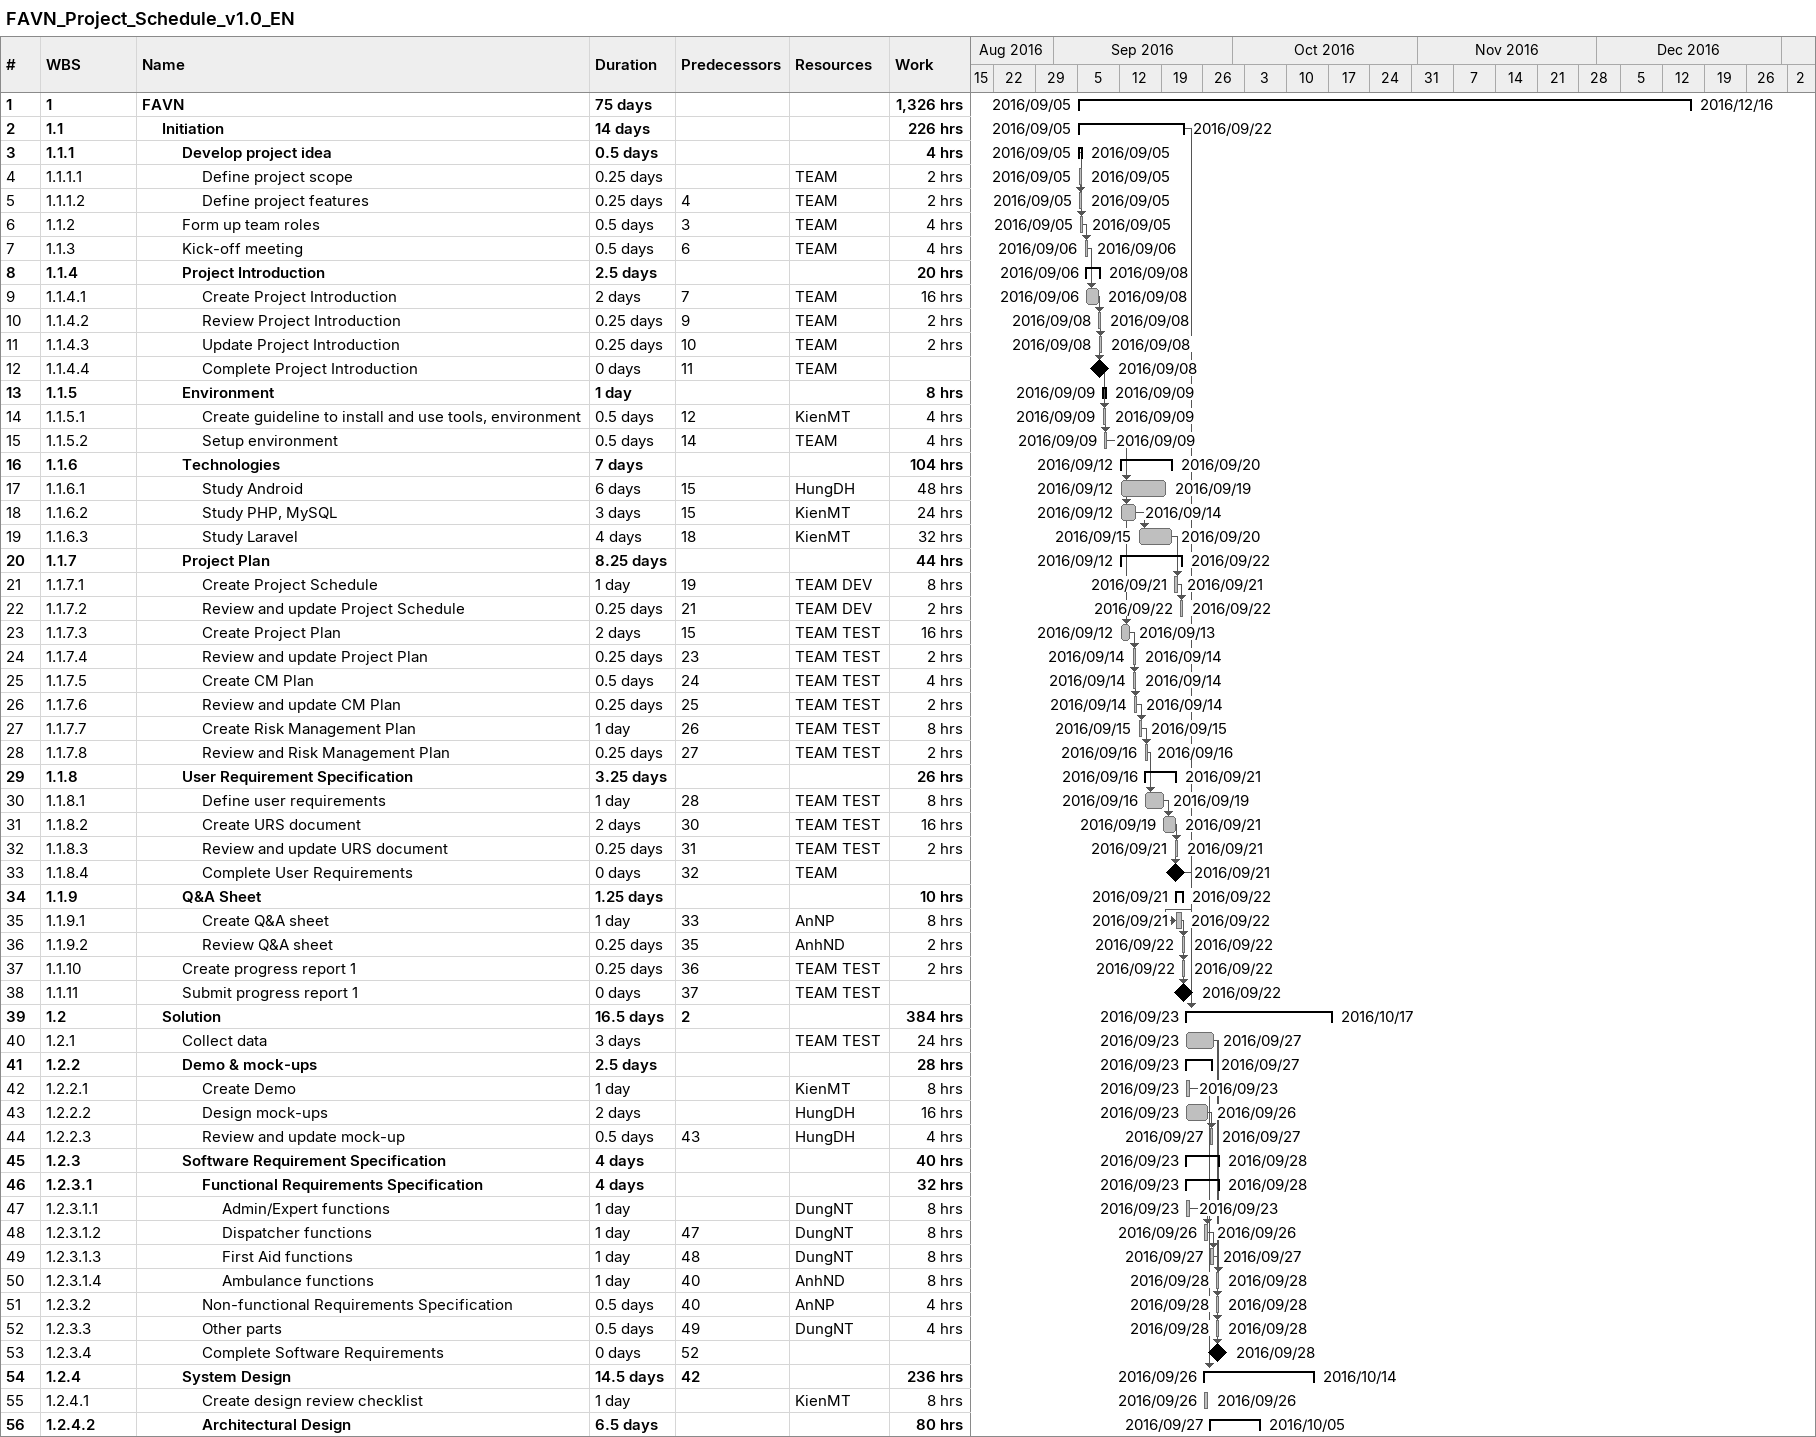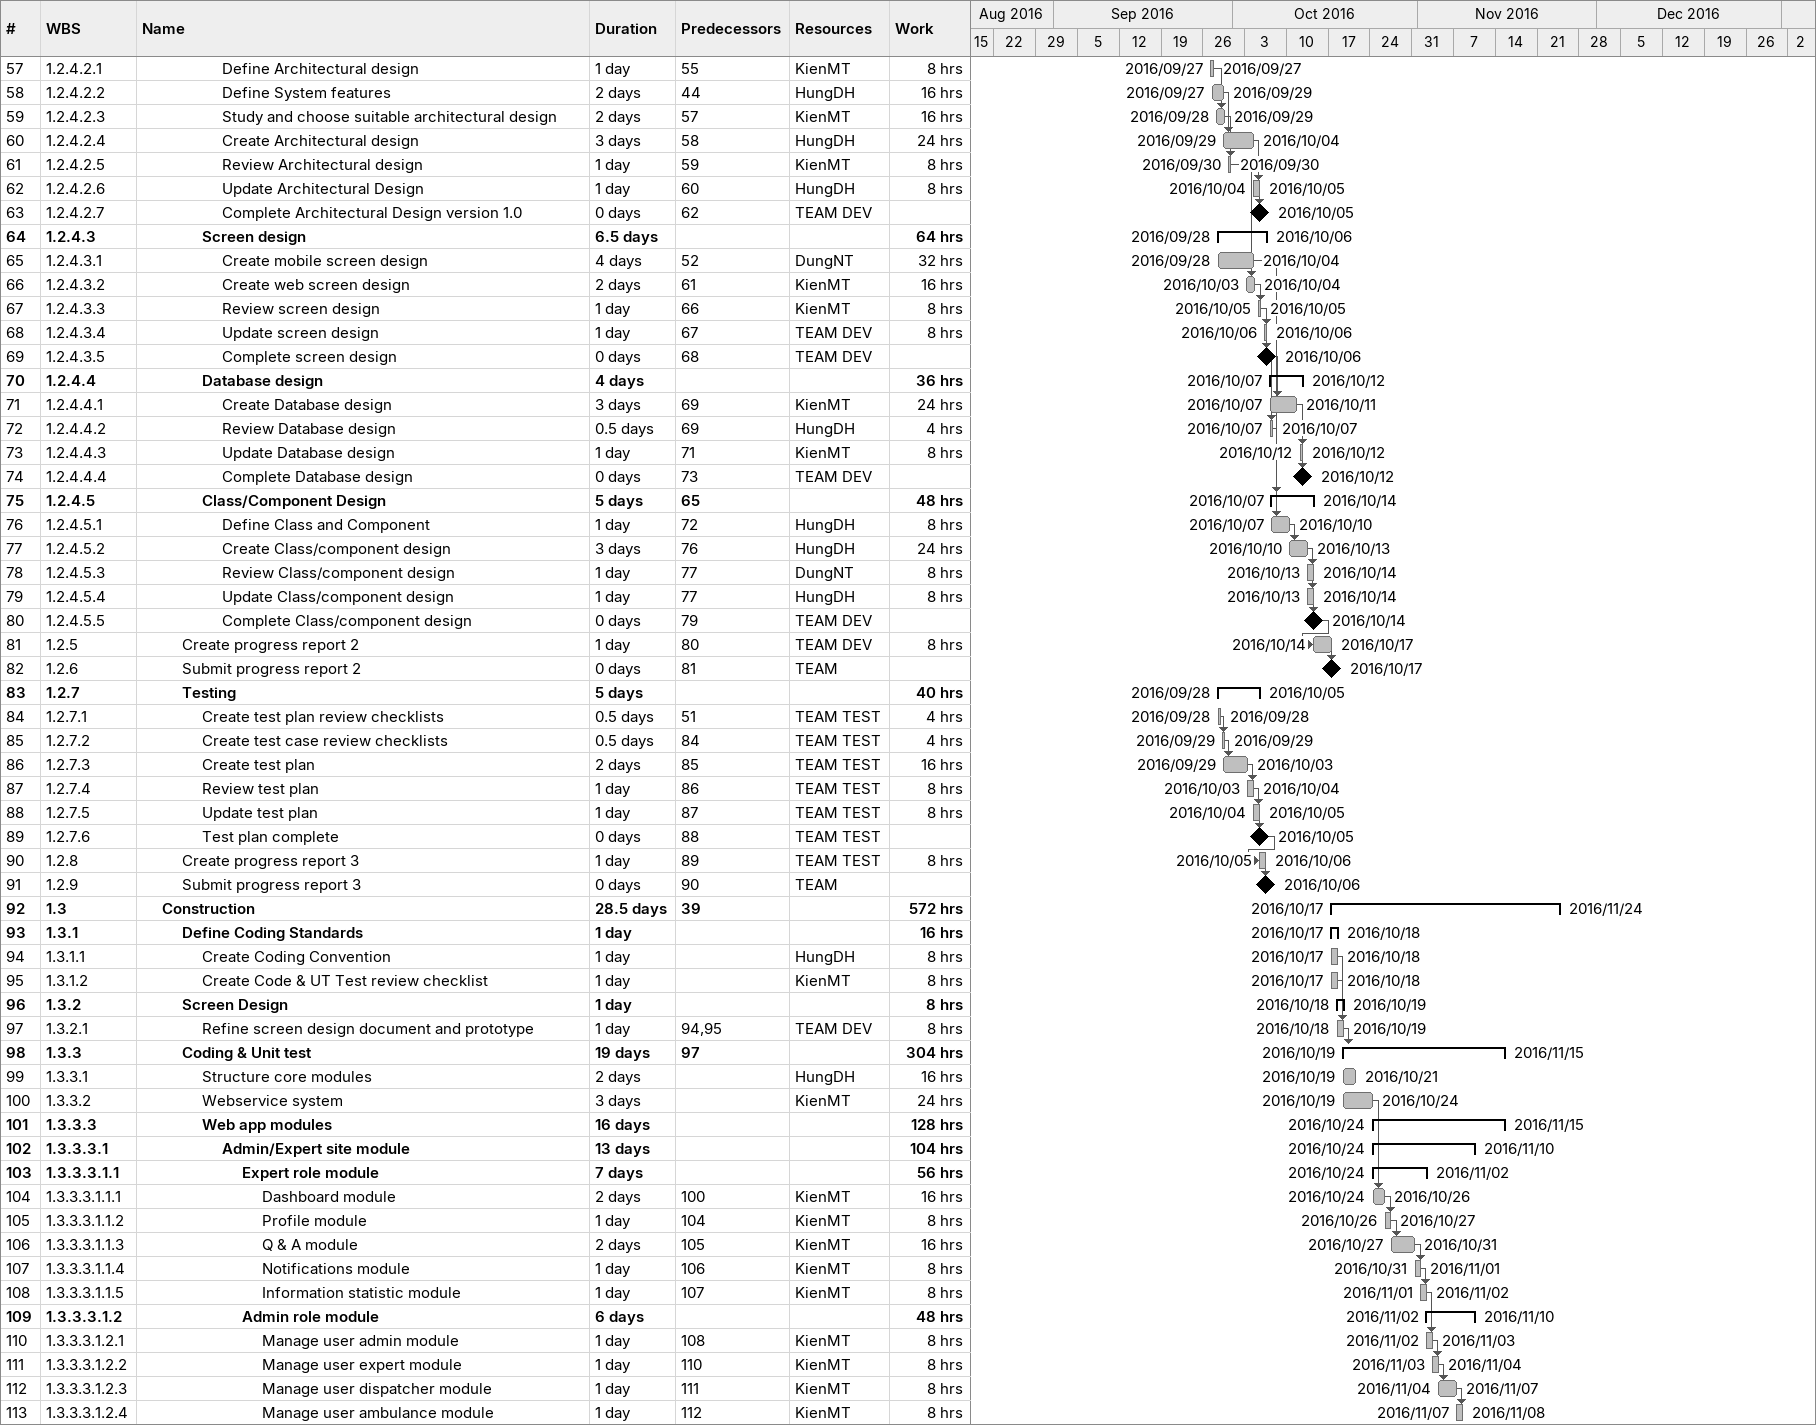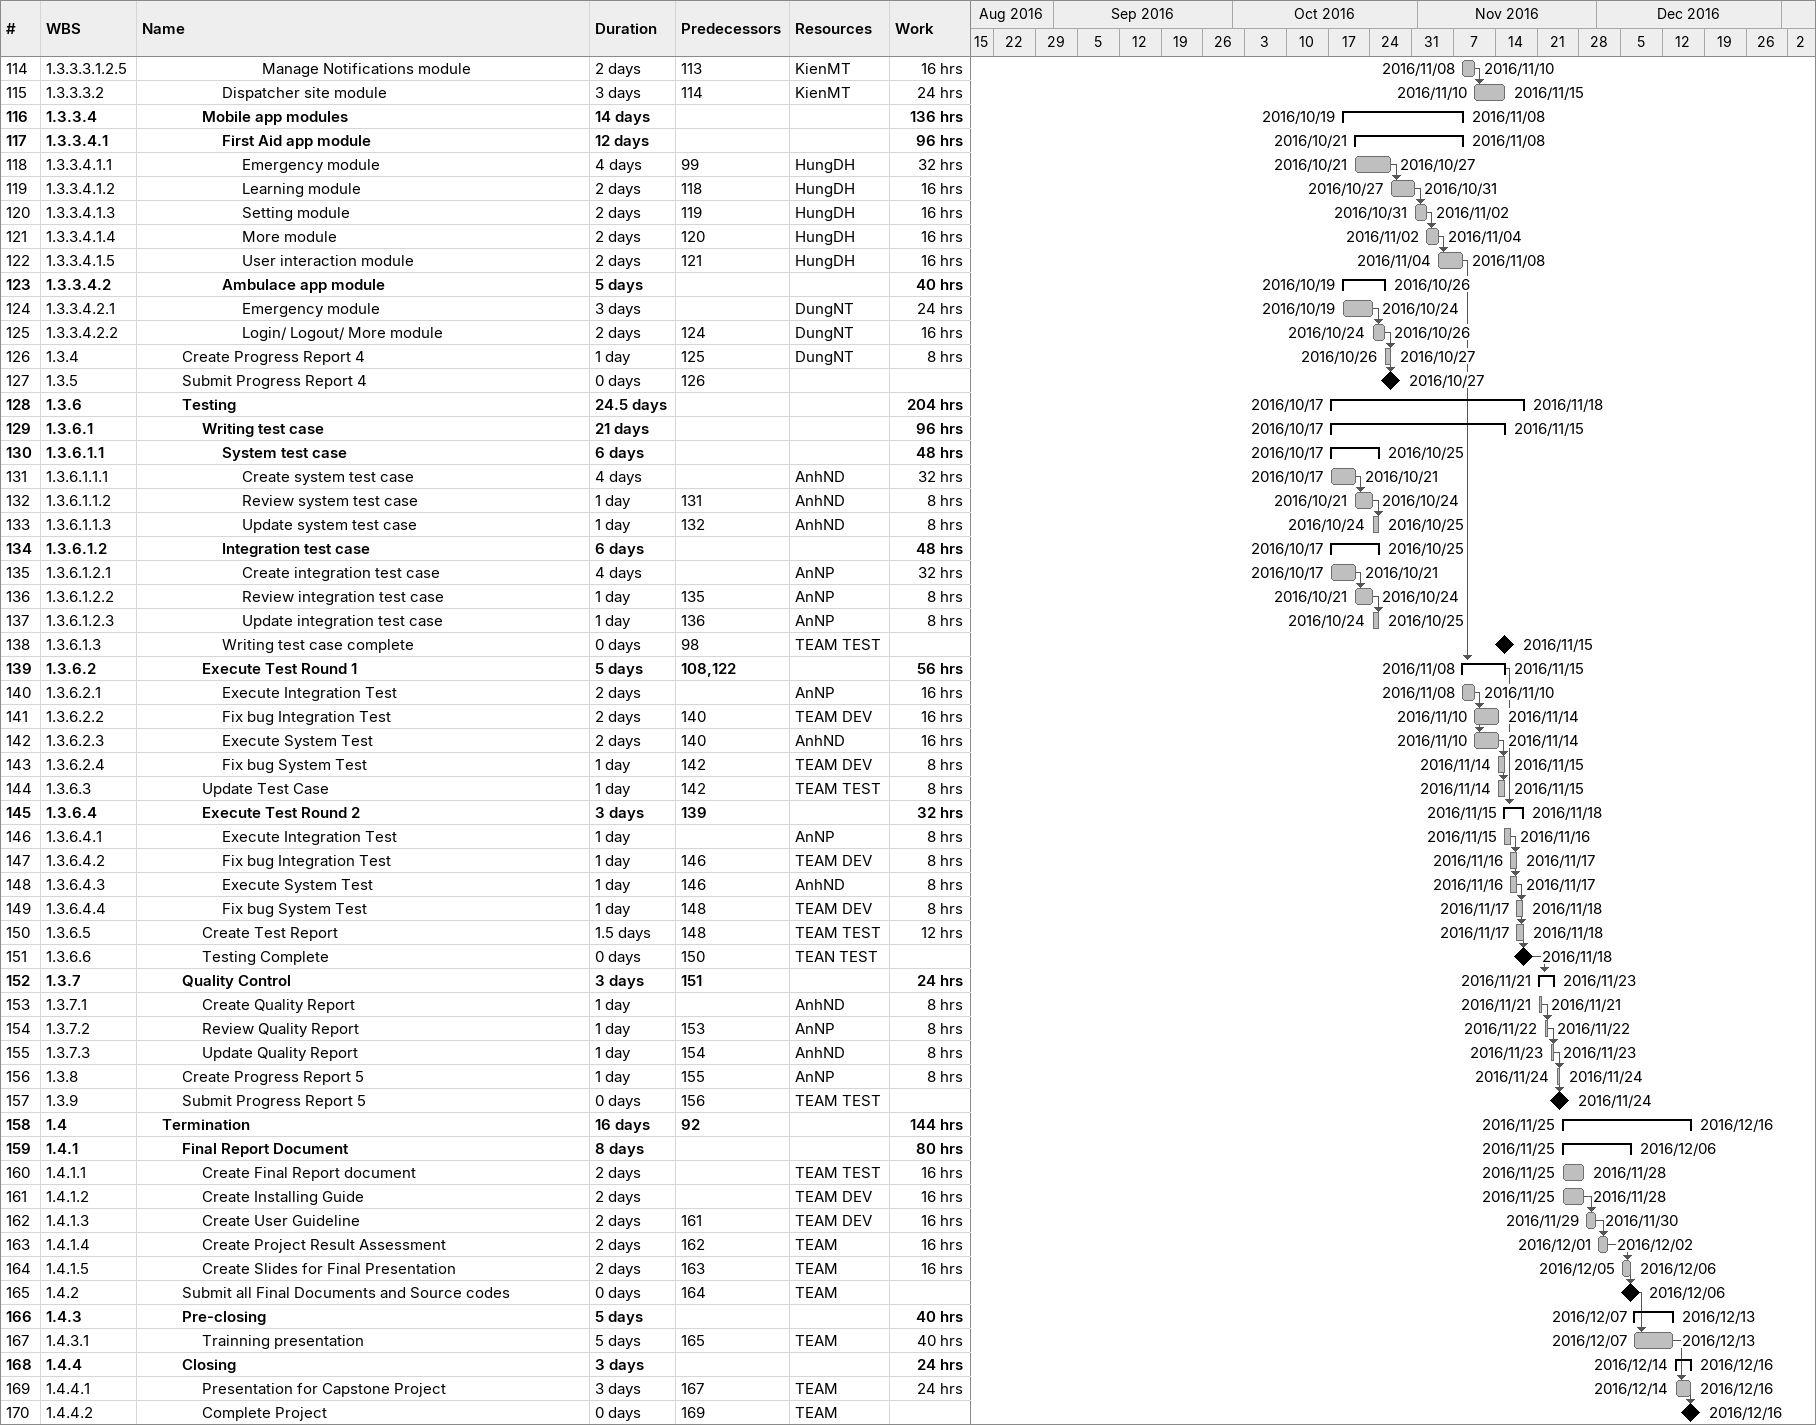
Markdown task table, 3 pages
FAVN_Project_Schedule_v1.0_EN

| ID | WBS | Task | Duration | Start | Finish | Predecessors | Resources | Work (h) |
|---|---|---|---|---|---|---|---|---|
| 1 | 1 | **FAVN** | 75d | 2016-09-05 | 2016-12-16 |  |  | 1326 |
| 2 | 1.1 | **Initiation** | 14d | 2016-09-05 | 2016-09-22 |  |  | 226 |
| 3 | 1.1.1 | **Develop project idea** | 0.5d | 2016-09-05 | 2016-09-05 |  |  | 4 |
| 4 | 1.1.1.1 | Define project scope | 0.25d | 2016-09-05 | 2016-09-05 |  | TEAM | 2 |
| 5 | 1.1.1.2 | Define project features | 0.25d | 2016-09-05 | 2016-09-05 | 4 | TEAM | 2 |
| 6 | 1.1.2 | Form up team roles | 0.5d | 2016-09-05 | 2016-09-05 | 3 | TEAM | 4 |
| 7 | 1.1.3 | Kick-off meeting | 0.5d | 2016-09-06 | 2016-09-06 | 6 | TEAM | 4 |
| 8 | 1.1.4 | **Project Introduction** | 2.5d | 2016-09-06 | 2016-09-08 |  |  | 20 |
| 9 | 1.1.4.1 | Create Project Introduction | 2d | 2016-09-06 | 2016-09-08 | 7 | TEAM | 16 |
| 10 | 1.1.4.2 | Review Project Introduction | 0.25d | 2016-09-08 | 2016-09-08 | 9 | TEAM | 2 |
| 11 | 1.1.4.3 | Update Project Introduction | 0.25d | 2016-09-08 | 2016-09-08 | 10 | TEAM | 2 |
| 12 | 1.1.4.4 | Complete Project Introduction | 0d | 2016-09-08 | 2016-09-08 | 11 | TEAM |  |
| 13 | 1.1.5 | **Environment** | 1d | 2016-09-09 | 2016-09-09 |  |  | 8 |
| 14 | 1.1.5.1 | Create guideline to install and use tools, environment | 0.5d | 2016-09-09 | 2016-09-09 | 12 | KienMT | 4 |
| 15 | 1.1.5.2 | Setup environment | 0.5d | 2016-09-09 | 2016-09-09 | 14 | TEAM | 4 |
| 16 | 1.1.6 | **Technologies** | 7d | 2016-09-12 | 2016-09-20 |  |  | 104 |
| 17 | 1.1.6.1 | Study Android | 6d | 2016-09-12 | 2016-09-19 | 15 | HungDH | 48 |
| 18 | 1.1.6.2 | Study PHP, MySQL | 3d | 2016-09-12 | 2016-09-14 | 15 | KienMT | 24 |
| 19 | 1.1.6.3 | Study Laravel | 4d | 2016-09-15 | 2016-09-20 | 18 | KienMT | 32 |
| 20 | 1.1.7 | **Project Plan** | 8.25d | 2016-09-12 | 2016-09-22 |  |  | 44 |
| 21 | 1.1.7.1 | Create Project Schedule | 1d | 2016-09-21 | 2016-09-21 | 19 | TEAM DEV | 8 |
| 22 | 1.1.7.2 | Review and update Project Schedule | 0.25d | 2016-09-22 | 2016-09-22 | 21 | TEAM DEV | 2 |
| 23 | 1.1.7.3 | Create Project Plan | 2d | 2016-09-12 | 2016-09-13 | 15 | TEAM TEST | 16 |
| 24 | 1.1.7.4 | Review and update Project Plan | 0.25d | 2016-09-14 | 2016-09-14 | 23 | TEAM TEST | 2 |
| 25 | 1.1.7.5 | Create CM Plan | 0.5d | 2016-09-14 | 2016-09-14 | 24 | TEAM TEST | 4 |
| 26 | 1.1.7.6 | Review and update CM Plan | 0.25d | 2016-09-14 | 2016-09-14 | 25 | TEAM TEST | 2 |
| 27 | 1.1.7.7 | Create Risk Management Plan | 1d | 2016-09-15 | 2016-09-15 | 26 | TEAM TEST | 8 |
| 28 | 1.1.7.8 | Review and Risk Management Plan | 0.25d | 2016-09-16 | 2016-09-16 | 27 | TEAM TEST | 2 |
| 29 | 1.1.8 | **User Requirement Specification** | 3.25d | 2016-09-16 | 2016-09-21 |  |  | 26 |
| 30 | 1.1.8.1 | Define user requirements | 1d | 2016-09-16 | 2016-09-19 | 28 | TEAM TEST | 8 |
| 31 | 1.1.8.2 | Create URS document | 2d | 2016-09-19 | 2016-09-21 | 30 | TEAM TEST | 16 |
| 32 | 1.1.8.3 | Review and update URS document | 0.25d | 2016-09-21 | 2016-09-21 | 31 | TEAM TEST | 2 |
| 33 | 1.1.8.4 | Complete User Requirements | 0d | 2016-09-21 | 2016-09-21 | 32 | TEAM |  |
| 34 | 1.1.9 | **Q&A Sheet** | 1.25d | 2016-09-21 | 2016-09-22 |  |  | 10 |
| 35 | 1.1.9.1 | Create Q&A sheet | 1d | 2016-09-21 | 2016-09-22 | 33 | AnNP | 8 |
| 36 | 1.1.9.2 | Review Q&A sheet | 0.25d | 2016-09-22 | 2016-09-22 | 35 | AnhND | 2 |
| 37 | 1.1.10 | Create progress report 1 | 0.25d | 2016-09-22 | 2016-09-22 | 36 | TEAM TEST | 2 |
| 38 | 1.1.11 | Submit progress report 1 | 0d | 2016-09-22 | 2016-09-22 | 37 | TEAM TEST |  |
| 39 | 1.2 | **Solution** | 16.5d | 2016-09-23 | 2016-10-17 | 2 |  | 384 |
| 40 | 1.2.1 | Collect data | 3d | 2016-09-23 | 2016-09-27 |  | TEAM TEST | 24 |
| 41 | 1.2.2 | **Demo & mock-ups** | 2.5d | 2016-09-23 | 2016-09-27 |  |  | 28 |
| 42 | 1.2.2.1 | Create Demo | 1d | 2016-09-23 | 2016-09-23 |  | KienMT | 8 |
| 43 | 1.2.2.2 | Design mock-ups | 2d | 2016-09-23 | 2016-09-26 |  | HungDH | 16 |
| 44 | 1.2.2.3 | Review and update mock-up | 0.5d | 2016-09-27 | 2016-09-27 | 43 | HungDH | 4 |
| 45 | 1.2.3 | **Software Requirement Specification** | 4d | 2016-09-23 | 2016-09-28 |  |  | 40 |
| 46 | 1.2.3.1 | **Functional Requirements Specification** | 4d | 2016-09-23 | 2016-09-28 |  |  | 32 |
| 47 | 1.2.3.1.1 | Admin/Expert functions | 1d | 2016-09-23 | 2016-09-23 |  | DungNT | 8 |
| 48 | 1.2.3.1.2 | Dispatcher functions | 1d | 2016-09-26 | 2016-09-26 | 47 | DungNT | 8 |
| 49 | 1.2.3.1.3 | First Aid functions | 1d | 2016-09-27 | 2016-09-27 | 48 | DungNT | 8 |
| 50 | 1.2.3.1.4 | Ambulance functions | 1d | 2016-09-28 | 2016-09-28 | 40 | AnhND | 8 |
| 51 | 1.2.3.2 | Non-functional Requirements Specification | 0.5d | 2016-09-28 | 2016-09-28 | 40 | AnNP | 4 |
| 52 | 1.2.3.3 | Other parts | 0.5d | 2016-09-28 | 2016-09-28 | 49 | DungNT | 4 |
| 53 | 1.2.3.4 | Complete Software Requirements | 0d | 2016-09-28 | 2016-09-28 | 52 |  |  |
| 54 | 1.2.4 | **System Design** | 14.5d | 2016-09-26 | 2016-10-14 | 42 |  | 236 |
| 55 | 1.2.4.1 | Create design review checklist | 1d | 2016-09-26 | 2016-09-26 |  | KienMT | 8 |
| 56 | 1.2.4.2 | **Architectural Design** | 6.5d | 2016-09-27 | 2016-10-05 |  |  | 80 |
| 57 | 1.2.4.2.1 | Define Architectural design | 1d | 2016-09-27 | 2016-09-27 | 55 | KienMT | 8 |
| 58 | 1.2.4.2.2 | Define System features | 2d | 2016-09-27 | 2016-09-29 | 44 | HungDH | 16 |
| 59 | 1.2.4.2.3 | Study and choose suitable architectural design | 2d | 2016-09-28 | 2016-09-29 | 57 | KienMT | 16 |
| 60 | 1.2.4.2.4 | Create Architectural design | 3d | 2016-09-29 | 2016-10-04 | 58 | HungDH | 24 |
| 61 | 1.2.4.2.5 | Review Architectural design | 1d | 2016-09-30 | 2016-09-30 | 59 | KienMT | 8 |
| 62 | 1.2.4.2.6 | Update Architectural Design | 1d | 2016-10-04 | 2016-10-05 | 60 | HungDH | 8 |
| 63 | 1.2.4.2.7 | Complete Architectural Design version 1.0 | 0d | 2016-10-05 | 2016-10-05 | 62 | TEAM DEV |  |
| 64 | 1.2.4.3 | **Screen design** | 6.5d | 2016-09-28 | 2016-10-06 |  |  | 64 |
| 65 | 1.2.4.3.1 | Create mobile screen design | 4d | 2016-09-28 | 2016-10-04 | 52 | DungNT | 32 |
| 66 | 1.2.4.3.2 | Create web screen design | 2d | 2016-10-03 | 2016-10-04 | 61 | KienMT | 16 |
| 67 | 1.2.4.3.3 | Review screen design | 1d | 2016-10-05 | 2016-10-05 | 66 | KienMT | 8 |
| 68 | 1.2.4.3.4 | Update screen design | 1d | 2016-10-06 | 2016-10-06 | 67 | TEAM DEV | 8 |
| 69 | 1.2.4.3.5 | Complete screen design | 0d | 2016-10-06 | 2016-10-06 | 68 | TEAM DEV |  |
| 70 | 1.2.4.4 | **Database design** | 4d | 2016-10-07 | 2016-10-12 |  |  | 36 |
| 71 | 1.2.4.4.1 | Create Database design | 3d | 2016-10-07 | 2016-10-11 | 69 | KienMT | 24 |
| 72 | 1.2.4.4.2 | Review Database design | 0.5d | 2016-10-07 | 2016-10-07 | 69 | HungDH | 4 |
| 73 | 1.2.4.4.3 | Update Database design | 1d | 2016-10-12 | 2016-10-12 | 71 | KienMT | 8 |
| 74 | 1.2.4.4.4 | Complete Database design | 0d | 2016-10-12 | 2016-10-12 | 73 | TEAM DEV |  |
| 75 | 1.2.4.5 | **Class/Component Design** | 5d | 2016-10-07 | 2016-10-14 | 65 |  | 48 |
| 76 | 1.2.4.5.1 | Define Class and Component | 1d | 2016-10-07 | 2016-10-10 | 72 | HungDH | 8 |
| 77 | 1.2.4.5.2 | Create Class/component design | 3d | 2016-10-10 | 2016-10-13 | 76 | HungDH | 24 |
| 78 | 1.2.4.5.3 | Review Class/component design | 1d | 2016-10-13 | 2016-10-14 | 77 | DungNT | 8 |
| 79 | 1.2.4.5.4 | Update Class/component design | 1d | 2016-10-13 | 2016-10-14 | 77 | HungDH | 8 |
| 80 | 1.2.4.5.5 | Complete Class/component design | 0d | 2016-10-14 | 2016-10-14 | 79 | TEAM DEV |  |
| 81 | 1.2.5 | Create progress report 2 | 1d | 2016-10-14 | 2016-10-17 | 80 | TEAM DEV | 8 |
| 82 | 1.2.6 | Submit progress report 2 | 0d | 2016-10-17 | 2016-10-17 | 81 | TEAM |  |
| 83 | 1.2.7 | **Testing** | 5d | 2016-09-28 | 2016-10-05 |  |  | 40 |
| 84 | 1.2.7.1 | Create test plan review checklists | 0.5d | 2016-09-28 | 2016-09-28 | 51 | TEAM TEST | 4 |
| 85 | 1.2.7.2 | Create test case review checklists | 0.5d | 2016-09-29 | 2016-09-29 | 84 | TEAM TEST | 4 |
| 86 | 1.2.7.3 | Create test plan | 2d | 2016-09-29 | 2016-10-03 | 85 | TEAM TEST | 16 |
| 87 | 1.2.7.4 | Review test plan | 1d | 2016-10-03 | 2016-10-04 | 86 | TEAM TEST | 8 |
| 88 | 1.2.7.5 | Update test plan | 1d | 2016-10-04 | 2016-10-05 | 87 | TEAM TEST | 8 |
| 89 | 1.2.7.6 | Test plan complete | 0d | 2016-10-05 | 2016-10-05 | 88 | TEAM TEST |  |
| 90 | 1.2.8 | Create progress report 3 | 1d | 2016-10-05 | 2016-10-06 | 89 | TEAM TEST | 8 |
| 91 | 1.2.9 | Submit progress report 3 | 0d | 2016-10-06 | 2016-10-06 | 90 | TEAM |  |
| 92 | 1.3 | **Construction** | 28.5d | 2016-10-17 | 2016-11-24 | 39 |  | 572 |
| 93 | 1.3.1 | **Define Coding Standards** | 1d | 2016-10-17 | 2016-10-18 |  |  | 16 |
| 94 | 1.3.1.1 | Create Coding Convention | 1d | 2016-10-17 | 2016-10-18 |  | HungDH | 8 |
| 95 | 1.3.1.2 | Create Code & UT Test review checklist | 1d | 2016-10-17 | 2016-10-18 |  | KienMT | 8 |
| 96 | 1.3.2 | **Screen Design** | 1d | 2016-10-18 | 2016-10-19 |  |  | 8 |
| 97 | 1.3.2.1 | Refine screen design document and prototype | 1d | 2016-10-18 | 2016-10-19 | 94, 95 | TEAM DEV | 8 |
| 98 | 1.3.3 | **Coding & Unit test** | 19d | 2016-10-19 | 2016-11-15 | 97 |  | 304 |
| 99 | 1.3.3.1 | Structure core modules | 2d | 2016-10-19 | 2016-10-21 |  | HungDH | 16 |
| 100 | 1.3.3.2 | Webservice system | 3d | 2016-10-19 | 2016-10-24 |  | KienMT | 24 |
| 101 | 1.3.3.3 | **Web app modules** | 16d | 2016-10-24 | 2016-11-15 |  |  | 128 |
| 102 | 1.3.3.3.1 | **Admin/Expert site module** | 13d | 2016-10-24 | 2016-11-10 |  |  | 104 |
| 103 | 1.3.3.3.1.1 | **Expert role module** | 7d | 2016-10-24 | 2016-11-02 |  |  | 56 |
| 104 | 1.3.3.3.1.1.1 | Dashboard module | 2d | 2016-10-24 | 2016-10-26 | 100 | KienMT | 16 |
| 105 | 1.3.3.3.1.1.2 | Profile module | 1d | 2016-10-26 | 2016-10-27 | 104 | KienMT | 8 |
| 106 | 1.3.3.3.1.1.3 | Q & A module | 2d | 2016-10-27 | 2016-10-31 | 105 | KienMT | 16 |
| 107 | 1.3.3.3.1.1.4 | Notifications module | 1d | 2016-10-31 | 2016-11-01 | 106 | KienMT | 8 |
| 108 | 1.3.3.3.1.1.5 | Information statistic module | 1d | 2016-11-01 | 2016-11-02 | 107 | KienMT | 8 |
| 109 | 1.3.3.3.1.2 | **Admin role module** | 6d | 2016-11-02 | 2016-11-10 |  |  | 48 |
| 110 | 1.3.3.3.1.2.1 | Manage user admin module | 1d | 2016-11-02 | 2016-11-03 | 108 | KienMT | 8 |
| 111 | 1.3.3.3.1.2.2 | Manage user expert module | 1d | 2016-11-03 | 2016-11-04 | 110 | KienMT | 8 |
| 112 | 1.3.3.3.1.2.3 | Manage user dispatcher module | 1d | 2016-11-04 | 2016-11-07 | 111 | KienMT | 8 |
| 113 | 1.3.3.3.1.2.4 | Manage user ambulance module | 1d | 2016-11-07 | 2016-11-08 | 112 | KienMT | 8 |
| 114 | 1.3.3.3.1.2.5 | Manage Notifications module | 2d | 2016-11-08 | 2016-11-10 | 113 | KienMT | 16 |
| 115 | 1.3.3.3.2 | Dispatcher site module | 3d | 2016-11-10 | 2016-11-15 | 114 | KienMT | 24 |
| 116 | 1.3.3.4 | **Mobile app modules** | 14d | 2016-10-19 | 2016-11-08 |  |  | 136 |
| 117 | 1.3.3.4.1 | **First Aid app module** | 12d | 2016-10-21 | 2016-11-08 |  |  | 96 |
| 118 | 1.3.3.4.1.1 | Emergency module | 4d | 2016-10-21 | 2016-10-27 | 99 | HungDH | 32 |
| 119 | 1.3.3.4.1.2 | Learning module | 2d | 2016-10-27 | 2016-10-31 | 118 | HungDH | 16 |
| 120 | 1.3.3.4.1.3 | Setting module | 2d | 2016-10-31 | 2016-11-02 | 119 | HungDH | 16 |
| 121 | 1.3.3.4.1.4 | More module | 2d | 2016-11-02 | 2016-11-04 | 120 | HungDH | 16 |
| 122 | 1.3.3.4.1.5 | User interaction module | 2d | 2016-11-04 | 2016-11-08 | 121 | HungDH | 16 |
| 123 | 1.3.3.4.2 | **Ambulace app module** | 5d | 2016-10-19 | 2016-10-26 |  |  | 40 |
| 124 | 1.3.3.4.2.1 | Emergency module | 3d | 2016-10-19 | 2016-10-24 |  | DungNT | 24 |
| 125 | 1.3.3.4.2.2 | Login/ Logout/ More module | 2d | 2016-10-24 | 2016-10-26 | 124 | DungNT | 16 |
| 126 | 1.3.4 | Create Progress Report 4 | 1d | 2016-10-26 | 2016-10-27 | 125 | DungNT | 8 |
| 127 | 1.3.5 | Submit Progress Report 4 | 0d | 2016-10-27 | 2016-10-27 | 126 |  |  |
| 128 | 1.3.6 | **Testing** | 24.5d | 2016-10-17 | 2016-11-18 |  |  | 204 |
| 129 | 1.3.6.1 | **Writing test case** | 21d | 2016-10-17 | 2016-11-15 |  |  | 96 |
| 130 | 1.3.6.1.1 | **System test case** | 6d | 2016-10-17 | 2016-10-25 |  |  | 48 |
| 131 | 1.3.6.1.1.1 | Create system test case | 4d | 2016-10-17 | 2016-10-21 |  | AnhND | 32 |
| 132 | 1.3.6.1.1.2 | Review system test case | 1d | 2016-10-21 | 2016-10-24 | 131 | AnhND | 8 |
| 133 | 1.3.6.1.1.3 | Update system test case | 1d | 2016-10-24 | 2016-10-25 | 132 | AnhND | 8 |
| 134 | 1.3.6.1.2 | **Integration test case** | 6d | 2016-10-17 | 2016-10-25 |  |  | 48 |
| 135 | 1.3.6.1.2.1 | Create integration test case | 4d | 2016-10-17 | 2016-10-21 |  | AnNP | 32 |
| 136 | 1.3.6.1.2.2 | Review integration test case | 1d | 2016-10-21 | 2016-10-24 | 135 | AnNP | 8 |
| 137 | 1.3.6.1.2.3 | Update integration test case | 1d | 2016-10-24 | 2016-10-25 | 136 | AnNP | 8 |
| 138 | 1.3.6.1.3 | Writing test case complete | 0d | 2016-11-15 | 2016-11-15 | 98 | TEAM TEST |  |
| 139 | 1.3.6.2 | **Execute Test Round 1** | 5d | 2016-11-08 | 2016-11-15 | 108, 122 |  | 56 |
| 140 | 1.3.6.2.1 | Execute Integration Test | 2d | 2016-11-08 | 2016-11-10 |  | AnNP | 16 |
| 141 | 1.3.6.2.2 | Fix bug Integration Test | 2d | 2016-11-10 | 2016-11-14 | 140 | TEAM DEV | 16 |
| 142 | 1.3.6.2.3 | Execute System Test | 2d | 2016-11-10 | 2016-11-14 | 140 | AnhND | 16 |
| 143 | 1.3.6.2.4 | Fix bug System Test | 1d | 2016-11-14 | 2016-11-15 | 142 | TEAM DEV | 8 |
| 144 | 1.3.6.3 | Update Test Case | 1d | 2016-11-14 | 2016-11-15 | 142 | TEAM TEST | 8 |
| 145 | 1.3.6.4 | **Execute Test Round 2** | 3d | 2016-11-15 | 2016-11-18 | 139 |  | 32 |
| 146 | 1.3.6.4.1 | Execute Integration Test | 1d | 2016-11-15 | 2016-11-16 |  | AnNP | 8 |
| 147 | 1.3.6.4.2 | Fix bug Integration Test | 1d | 2016-11-16 | 2016-11-17 | 146 | TEAM DEV | 8 |
| 148 | 1.3.6.4.3 | Execute System Test | 1d | 2016-11-16 | 2016-11-17 | 146 | AnhND | 8 |
| 149 | 1.3.6.4.4 | Fix bug System Test | 1d | 2016-11-17 | 2016-11-18 | 148 | TEAM DEV | 8 |
| 150 | 1.3.6.5 | Create Test Report | 1.5d | 2016-11-17 | 2016-11-18 | 148 | TEAM TEST | 12 |
| 151 | 1.3.6.6 | Testing Complete | 0d | 2016-11-18 | 2016-11-18 | 150 | TEAN TEST |  |
| 152 | 1.3.7 | **Quality Control** | 3d | 2016-11-21 | 2016-11-23 | 151 |  | 24 |
| 153 | 1.3.7.1 | Create Quality Report | 1d | 2016-11-21 | 2016-11-21 |  | AnhND | 8 |
| 154 | 1.3.7.2 | Review Quality Report | 1d | 2016-11-22 | 2016-11-22 | 153 | AnNP | 8 |
| 155 | 1.3.7.3 | Update Quality Report | 1d | 2016-11-23 | 2016-11-23 | 154 | AnhND | 8 |
| 156 | 1.3.8 | Create Progress Report 5 | 1d | 2016-11-24 | 2016-11-24 | 155 | AnNP | 8 |
| 157 | 1.3.9 | Submit Progress Report 5 | 0d | 2016-11-24 | 2016-11-24 | 156 | TEAM TEST |  |
| 158 | 1.4 | **Termination** | 16d | 2016-11-25 | 2016-12-16 | 92 |  | 144 |
| 159 | 1.4.1 | **Final Report Document** | 8d | 2016-11-25 | 2016-12-06 |  |  | 80 |
| 160 | 1.4.1.1 | Create Final Report document | 2d | 2016-11-25 | 2016-11-28 |  | TEAM TEST | 16 |
| 161 | 1.4.1.2 | Create Installing Guide | 2d | 2016-11-25 | 2016-11-28 |  | TEAM DEV | 16 |
| 162 | 1.4.1.3 | Create User Guideline | 2d | 2016-11-29 | 2016-11-30 | 161 | TEAM DEV | 16 |
| 163 | 1.4.1.4 | Create Project Result Assessment | 2d | 2016-12-01 | 2016-12-02 | 162 | TEAM | 16 |
| 164 | 1.4.1.5 | Create Slides for Final Presentation | 2d | 2016-12-05 | 2016-12-06 | 163 | TEAM | 16 |
| 165 | 1.4.2 | Submit all Final Documents and Source codes | 0d | 2016-12-06 | 2016-12-06 | 164 | TEAM |  |
| 166 | 1.4.3 | **Pre-closing** | 5d | 2016-12-07 | 2016-12-13 |  |  | 40 |
| 167 | 1.4.3.1 | Trainning presentation | 5d | 2016-12-07 | 2016-12-13 | 165 | TEAM | 40 |
| 168 | 1.4.4 | **Closing** | 3d | 2016-12-14 | 2016-12-16 |  |  | 24 |
| 169 | 1.4.4.1 | Presentation for Capstone Project | 3d | 2016-12-14 | 2016-12-16 | 167 | TEAM | 24 |
| 170 | 1.4.4.2 | Complete Project | 0d | 2016-12-16 | 2016-12-16 | 169 | TEAM |  |
